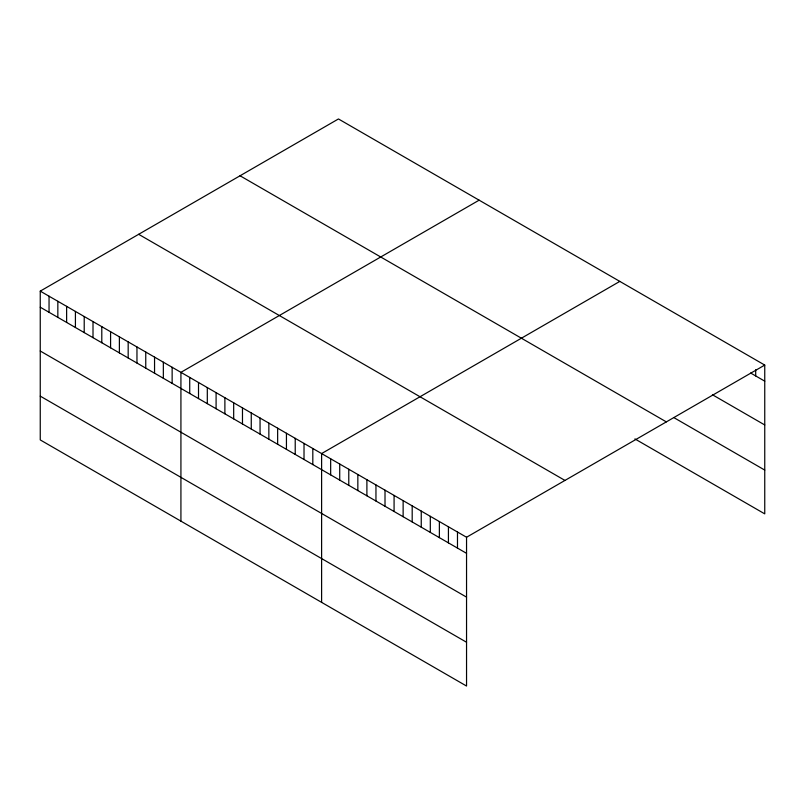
<?xml version="1.0" encoding="UTF-8"?>
<svg xmlns="http://www.w3.org/2000/svg" width="805" height="805" viewBox="0 0 805 805"><rect width="100%" height="100%" fill="white"/><g stroke="black" fill="none" stroke-linecap="round" stroke-linejoin="round"><path stroke-width="1.21" d="M40.25 291.128L466.548 537.247L466.548 686.041L40.25 439.922L40.25 291.128L338.452 118.959L764.75 365.078L764.75 513.872L634.904 438.916M479.136 200.173L180.924 372.343L180.924 521.147M619.81 281.398L321.608 453.567L321.608 602.361M466.548 537.247L764.75 365.078M750.663 373.027L764.75 381.168M712.415 394.742L764.75 424.96M674.167 417.785L764.75 470.08M240.051 175.772L666.339 421.89M138.661 234.305L564.949 480.424M40.25 307.208L466.548 553.327M40.25 351.01L466.548 597.129M40.25 396.13L466.548 642.249M755.694 369.747L755.694 375.935M457.482 532.014L457.482 548.104M448.425 526.782L448.425 542.872M439.369 521.549L439.369 537.639M430.313 516.327L430.313 532.407M421.246 511.095L421.246 527.184M412.19 505.862L412.19 521.952M403.134 500.63L403.134 516.719M394.078 495.407L394.078 511.487M385.011 490.175L385.011 506.265M375.955 484.942L375.955 501.032M366.899 479.71L366.899 495.8M357.843 474.487L357.843 490.567M348.776 469.255L348.776 485.345M339.72 464.022L339.72 480.112M330.664 458.79L330.664 474.88M312.813 448.486L312.813 464.576M304.018 443.414L304.018 459.494M295.224 438.333L295.224 454.423M286.439 433.261L286.439 449.351M277.645 428.18L277.645 444.269M268.85 423.108L268.85 439.198M260.055 418.026L260.055 434.116M251.261 412.955L251.261 429.045M242.476 407.873L242.476 423.963M233.681 402.802L233.681 418.892M224.887 397.72L224.887 413.81M216.092 392.649L216.092 408.739M207.308 387.567L207.308 403.657M198.513 382.496L198.513 398.586M189.718 377.424L189.718 393.504M172.139 367.271L172.139 383.351M163.345 362.19L163.345 378.28M154.55 357.118L154.55 373.208M145.755 352.037L145.755 368.127M136.961 346.965L136.961 363.055M128.176 341.884L128.176 357.973M119.382 336.812L119.382 352.902M110.587 331.73L110.587 347.82M101.792 326.659L101.792 342.749M93.008 321.577L93.008 337.667M84.213 316.506L84.213 332.596M75.418 311.424L75.418 327.514M66.624 306.353L66.624 322.443M57.839 301.281L57.839 317.361M49.045 296.2L49.045 312.29"/></g></svg>
